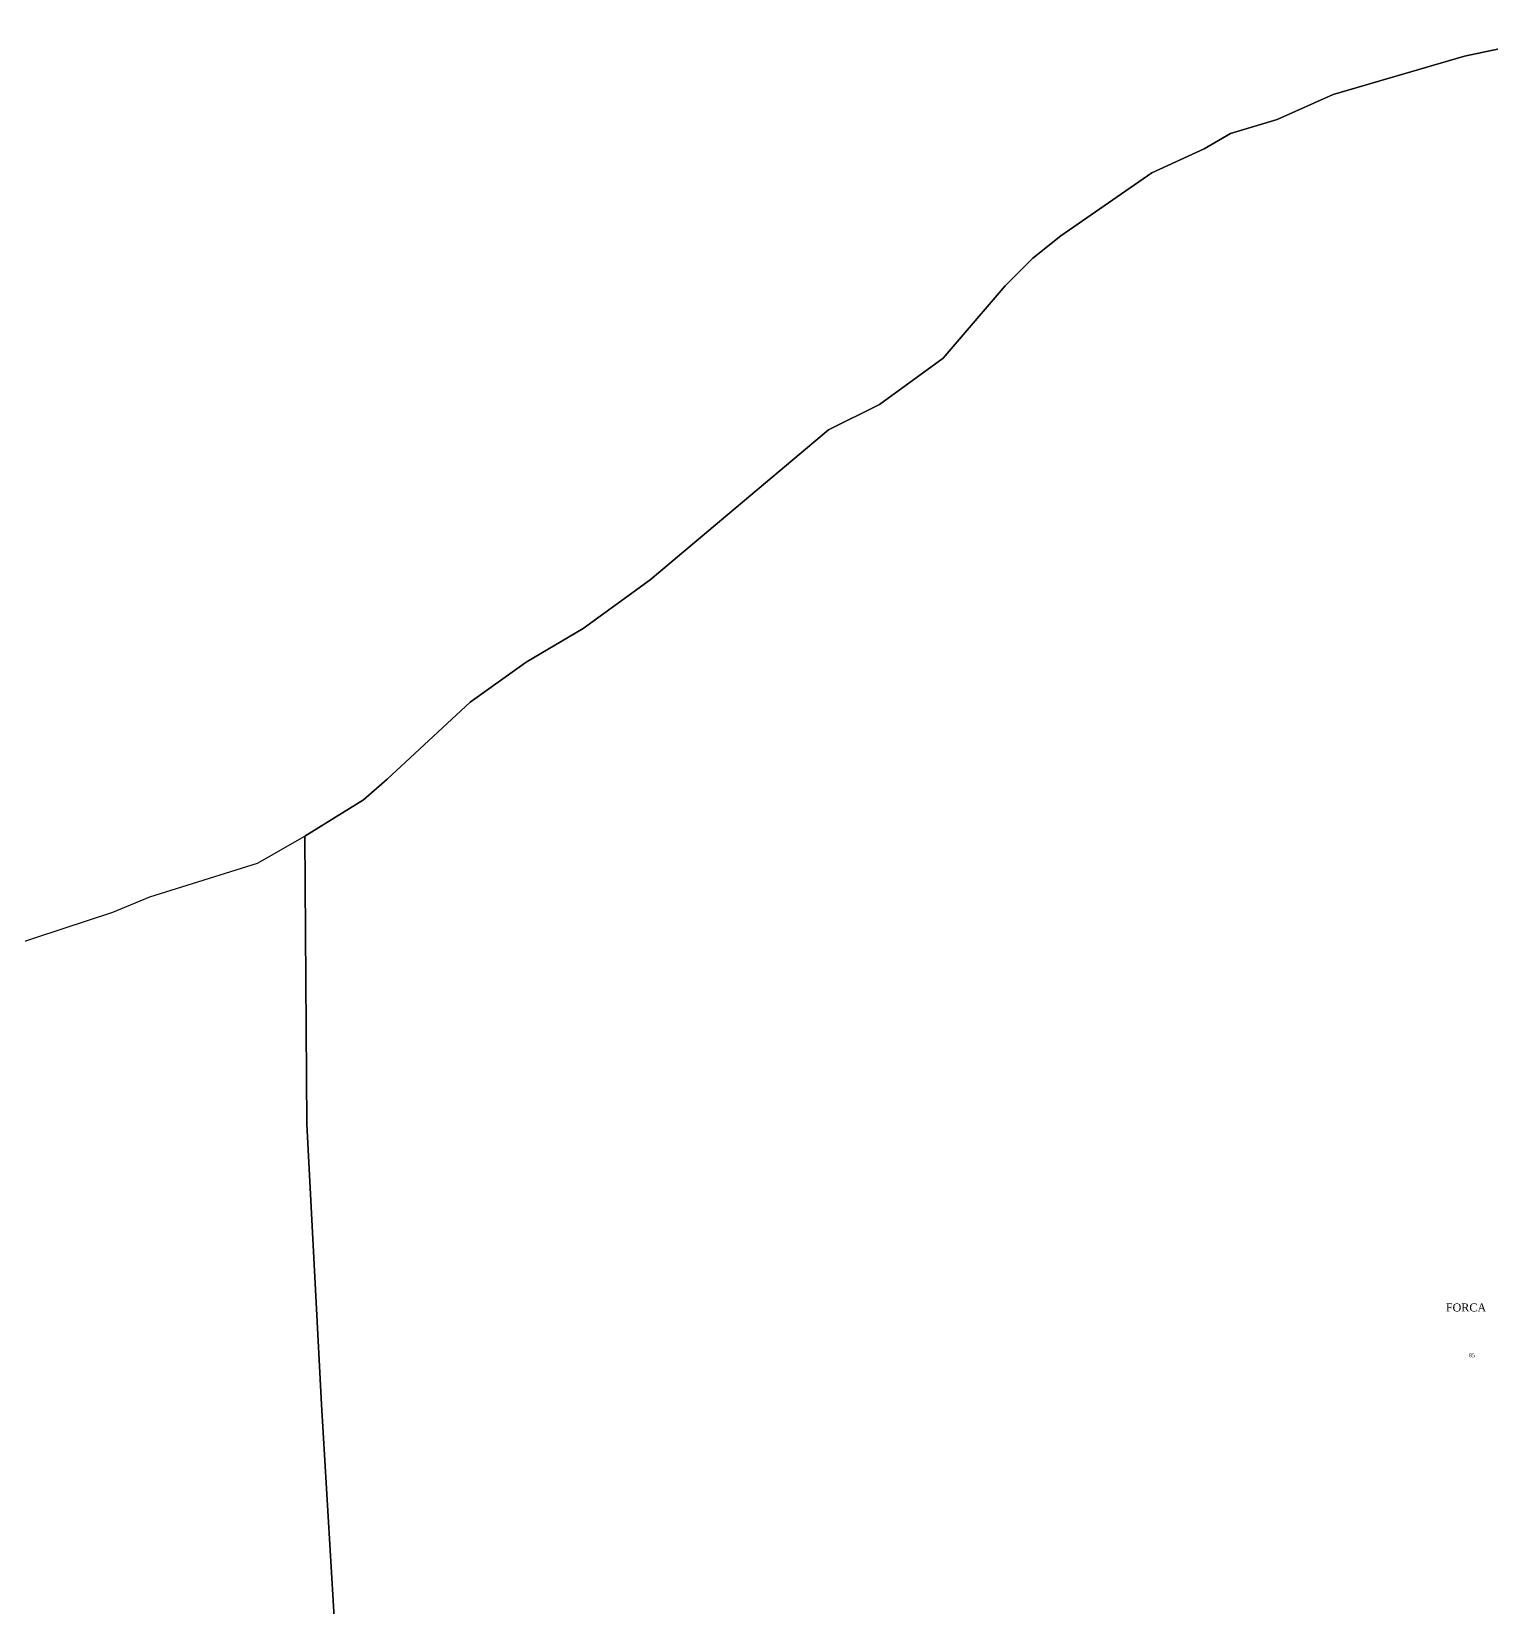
# Model space of a CAD drawing. Extents: x 1197813 to 1207132, y 6150159 to 6157836.
# Drawn here: x 1204461 to 1205190, y 6156764 to 6157552 of the extents above; entities that cross this region are included whole.
import ezdxf

# ---------------------------------------------------------------- set-up
doc = ezdxf.new("R2010")
doc.units = 0
doc.linetypes.add('CONTINU', pattern=[0])
for name, color, linetype in [('1LIEUDIT', 7, 'CONTINU'), ('1PARCELLE', 7, 'CONTINU'), ('1SECTION', 7, 'CONTINU'), ('1SUBDSECT', 7, 'CONTINU'), ('3LIEUDITTEX', 7, 'CONTINU'), ('3PARCELLETEX', 7, 'CONTINU')]:
    doc.layers.add(name, color=color, linetype=linetype)
doc.styles.get("Standard").update_dxf_attribs({"font": 'Times New Roman'})

msp = doc.modelspace()

# ---------------------------------------------------------------- linework, layer by layer
at = {"layer": '1LIEUDIT'}
msp.add_lwpolyline([(1204617.19, 6156669.79), (1204605.62, 6156865.71), (1204598.19, 6157005.89), (1204597.23, 6157149.8), (1204626.53, 6157167.99), (1204638.46, 6157178.32), (1204679.87, 6157216.79), (1204707.87, 6157236.68), (1204736.4, 6157253.53), (1204769.88, 6157277.87), (1204858.98, 6157352.84), (1204884.39, 6157365.4), (1204916.25, 6157388.61), (1204947.27, 6157424.7), (1204961.01, 6157438.55), (1204974.96, 6157449.84), (1205020.54, 6157481.27), (1205046.66, 6157493.2), (1205059.79, 6157500.88), (1205083.17, 6157507.86), (1205111.11, 6157520.43), (1205176.78, 6157539.59), (1205234.93, 6157551.86)], dxfattribs=at)
at = {"layer": '1PARCELLE'}
msp.add_lwpolyline([(1204617.19, 6156669.79), (1204605.62, 6156865.71), (1204598.19, 6157005.89), (1204597.23, 6157149.8), (1204626.53, 6157167.99), (1204638.46, 6157178.32), (1204679.87, 6157216.79), (1204707.87, 6157236.68), (1204736.4, 6157253.53), (1204769.88, 6157277.87), (1204858.98, 6157352.84), (1204884.39, 6157365.4), (1204916.25, 6157388.61), (1204947.27, 6157424.7), (1204961.01, 6157438.55), (1204974.96, 6157449.84), (1205020.54, 6157481.27), (1205046.66, 6157493.2), (1205059.79, 6157500.88), (1205083.17, 6157507.86), (1205111.11, 6157520.43), (1205176.78, 6157539.59), (1205234.93, 6157551.86)], dxfattribs=at)
at = {"layer": '1SECTION'}
msp.add_lwpolyline([(1204450.26, 6157095.03), (1204501.26, 6157111.76), (1204519.88, 6157119.41), (1204573.61, 6157136.21), (1204597.23, 6157149.8), (1204626.53, 6157167.99), (1204638.46, 6157178.32), (1204679.87, 6157216.79), (1204707.87, 6157236.68), (1204736.4, 6157253.53), (1204769.88, 6157277.87), (1204858.98, 6157352.84), (1204884.39, 6157365.4), (1204916.25, 6157388.61), (1204947.27, 6157424.7), (1204961.01, 6157438.55), (1204974.96, 6157449.84), (1205020.54, 6157481.27), (1205046.66, 6157493.2), (1205059.79, 6157500.88), (1205083.17, 6157507.86), (1205111.11, 6157520.43), (1205176.78, 6157539.59), (1205234.93, 6157551.86)], dxfattribs=at)
at = {"layer": '1SUBDSECT'}
msp.add_lwpolyline([(1205234.93, 6157551.86), (1205176.78, 6157539.59), (1205111.11, 6157520.43), (1205083.17, 6157507.86), (1205059.79, 6157500.88), (1205046.66, 6157493.2), (1205020.54, 6157481.27), (1204974.96, 6157449.84), (1204961.01, 6157438.55), (1204947.27, 6157424.7), (1204916.25, 6157388.61), (1204884.39, 6157365.4), (1204858.98, 6157352.84), (1204769.88, 6157277.87), (1204736.4, 6157253.53), (1204707.87, 6157236.68), (1204679.87, 6157216.79), (1204638.46, 6157178.32), (1204626.53, 6157167.99), (1204597.23, 6157149.8), (1204598.19, 6157005.89), (1204605.62, 6156865.71), (1204617.19, 6156669.79)], dxfattribs=at)

# ---------------------------------------------------------------- texts
at = {"layer": '3LIEUDITTEX'}
msp.add_text('FORCA', height=4, dxfattribs=at).set_placement((1205167.38, 6156912.25))
at = {"layer": '3PARCELLETEX'}
msp.add_text('85', height=2, dxfattribs=at).set_placement((1205178.87, 6156889.39))

doc.saveas('drawing.dxf')
